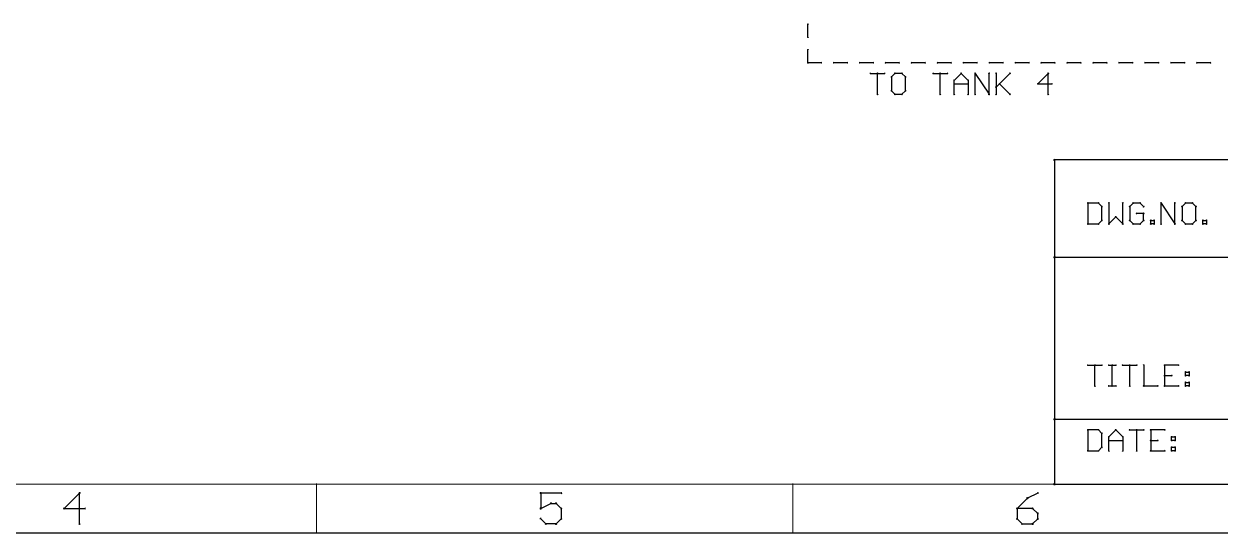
# Paper-space layout 'RLT OUTPUT MODULE' of a CAD drawing. Header units: inches. Extents: x 0.1 to 12.3, y 0.1 to 10.
# Drawn here: x 5.273 to 8.96, y 0.119 to 1.69 of the extents above; entities that cross this region are included whole.
import ezdxf

# ---------------------------------------------------------------- set-up
doc = ezdxf.new("R2010")
doc.units = ezdxf.units.IN
doc.header["$MEASUREMENT"] = 0
for name, color, linetype in [('94', 14, 'Continuous'), ('97', 94, 'Continuous'), ('TEXT', 4, 'Continuous')]:
    doc.layers.add(name, color=color, linetype=linetype)

psp = doc.layouts.new('RLT OUTPUT MODULE')

# ---------------------------------------------------------------- linework, layer by layer
at = {"layer": '94', "lineweight": 25}
for p, q in [((8.45, 1.27), (8.45, 0.97)), ((10.95, 1.27), (8.45, 1.27)), ((8.553, 1.1371), (8.553, 1.073)), ((8.585, 1.1371), (8.553, 1.1371)), ((8.5957, 1.1264), (8.585, 1.1371)), ((8.5957, 1.0837), (8.5957, 1.1264)), ((8.6175, 1.1371), (8.6175, 1.073)), ((8.6602, 1.073), (8.6602, 1.1371)), ((8.6926, 1.1371), (8.6819, 1.1264)), ((8.6819, 1.1264), (8.6819, 1.0837)), ((8.7139, 1.1371), (8.6926, 1.1371)), ((8.7246, 1.1264), (8.7139, 1.1371)), ((8.7786, 1.073), (8.7786, 1.1371)), ((8.7786, 1.1371), (8.8213, 1.073)), ((8.8213, 1.073), (8.8213, 1.1371)), ((8.8537, 1.1371), (8.843, 1.1264)), ((8.843, 1.1264), (8.843, 1.0837)), ((8.8751, 1.1371), (8.8537, 1.1371)), ((8.8857, 1.1264), (8.8751, 1.1371)), ((8.8857, 1.0837), (8.8857, 1.1264)), ((8.553, 1.073), (8.585, 1.073)), ((8.585, 1.073), (8.5957, 1.0837)), ((8.6175, 1.073), (8.6388, 1.0944)), ((8.6388, 1.0944), (8.6602, 1.073)), ((8.6819, 1.0837), (8.6926, 1.073)), ((8.6926, 1.073), (8.7139, 1.073)), ((8.7246, 1.105), (8.7033, 1.105)), ((8.7139, 1.073), (8.7246, 1.0837)), ((8.7246, 1.0837), (8.7246, 1.105)), ((8.7464, 1.073), (8.7464, 1.0837)), ((8.7464, 1.0837), (8.757, 1.0837)), ((8.757, 1.073), (8.7464, 1.073)), ((8.757, 1.0837), (8.757, 1.073)), ((8.843, 1.0837), (8.8537, 1.073)), ((8.8537, 1.073), (8.8751, 1.073)), ((8.8751, 1.073), (8.8857, 1.0837)), ((8.9075, 1.073), (8.9075, 1.0837)), ((8.9075, 1.0837), (8.9182, 1.0837)), ((8.9182, 1.073), (8.9075, 1.073)), ((8.9182, 1.0837), (8.9182, 1.073)), ((8.45, 0.97), (8.45, 0.47)), ((8.45, 0.97), (10.95, 0.97)), ((8.553, 0.6371), (8.5957, 0.6371)), ((8.5744, 0.573), (8.5744, 0.6371)), ((8.6175, 0.6371), (8.6388, 0.6371)), ((8.6281, 0.573), (8.6281, 0.6371)), ((8.6604, 0.6371), (8.7031, 0.6371)), ((8.6818, 0.573), (8.6818, 0.6371)), ((8.7249, 0.6371), (8.7249, 0.573)), ((8.832, 0.6371), (8.7893, 0.6371)), ((8.7893, 0.6371), (8.7893, 0.573)), ((8.7893, 0.605), (8.8107, 0.605)), ((8.8538, 0.6157), (8.8645, 0.6157)), ((8.8538, 0.605), (8.8538, 0.6157)), ((8.8645, 0.605), (8.8538, 0.605)), ((8.8645, 0.6157), (8.8645, 0.605)), ((8.6175, 0.573), (8.6388, 0.573)), ((8.7249, 0.573), (8.7676, 0.573)), ((8.7893, 0.573), (8.832, 0.573)), ((8.8538, 0.5837), (8.8645, 0.5837)), ((8.8538, 0.573), (8.8538, 0.5837)), ((8.8645, 0.573), (8.8538, 0.573)), ((8.8645, 0.5837), (8.8645, 0.573)), ((8.45, 0.47), (8.45, 0.27)), ((8.45, 0.47), (12.05, 0.47)), ((8.553, 0.4371), (8.553, 0.373)), ((8.585, 0.4371), (8.553, 0.4371)), ((8.5957, 0.4264), (8.585, 0.4371)), ((8.5957, 0.3837), (8.5957, 0.4264)), ((8.6175, 0.4157), (8.6388, 0.4371)), ((8.6175, 0.373), (8.6175, 0.4157)), ((8.6388, 0.4371), (8.6602, 0.4157)), ((8.6602, 0.4157), (8.6602, 0.373)), ((8.6819, 0.4371), (8.7246, 0.4371)), ((8.7033, 0.373), (8.7033, 0.4371)), ((8.7891, 0.4371), (8.7464, 0.4371)), ((8.7464, 0.4371), (8.7464, 0.373)), ((8.8108, 0.4157), (8.8215, 0.4157)), ((8.8108, 0.405), (8.8108, 0.4157)), ((8.8215, 0.4157), (8.8215, 0.405)), ((8.553, 0.373), (8.585, 0.373)), ((8.585, 0.373), (8.5957, 0.3837)), ((8.6175, 0.405), (8.6602, 0.405)), ((8.7464, 0.405), (8.7677, 0.405)), ((8.7464, 0.373), (8.7891, 0.373)), ((8.8215, 0.405), (8.8108, 0.405)), ((8.8108, 0.3837), (8.8215, 0.3837)), ((8.8108, 0.373), (8.8108, 0.3837)), ((8.8215, 0.373), (8.8108, 0.373)), ((8.8215, 0.3837), (8.8215, 0.373)), ((8.45, 0.27), (10.95, 0.27))]:
    psp.add_line(p, q, dxfattribs=at)
at = {"layer": '94', "lineweight": 18}
for centre, radius, start, end in [((8.45, 1.27), 0.0025, 0, 180), ((8.45, 1.27), 0.0025, 90, 270), ((8.553, 1.1371), 0.0015, 0, 180), ((8.553, 1.1371), 0.0015, 90, 270), ((8.585, 1.1371), 0.0015, 45, 225), ((8.585, 1.1371), 0.0015, 270, 90), ((8.5957, 1.1264), 0.0015, 0, 180), ((8.5957, 1.1264), 0.0015, 225, 45), ((8.6175, 1.1371), 0.0015, 0, 180), ((8.6602, 1.1371), 0.0015, 0, 180), ((8.6819, 1.1264), 0.0015, 0, 180), ((8.6819, 1.1264), 0.0015, 135, 315), ((8.6926, 1.1371), 0.0015, 90, 270), ((8.6926, 1.1371), 0.0015, 315, 135), ((8.7033, 1.105), 0.0015, 90, 270), ((8.7139, 1.1371), 0.0015, 45, 225), ((8.7139, 1.1371), 0.0015, 270, 90), ((8.7246, 1.105), 0.0015, 0, 180), ((8.7246, 1.1264), 0.0015, 225, 45), ((8.7246, 1.105), 0.0015, 270, 90), ((8.7786, 1.1371), 0.0015, 0, 180), ((8.7786, 1.1371), 0.0015, 33.6901, 213.6901), ((8.8213, 1.1371), 0.0015, 0, 180), ((8.843, 1.1264), 0.0015, 0, 180), ((8.843, 1.1264), 0.0015, 134.9865, 314.9865), ((8.8537, 1.1371), 0.0015, 90, 270), ((8.8537, 1.1371), 0.0015, 315.0135, 135.0135), ((8.8751, 1.1371), 0.0015, 45, 225), ((8.8751, 1.1371), 0.0015, 270, 90), ((8.8857, 1.1264), 0.0015, 0, 180), ((8.8857, 1.1264), 0.0015, 225.0135, 45.0135), ((8.553, 1.073), 0.0015, 90, 270), ((8.553, 1.073), 0.0015, 180, 0), ((8.585, 1.073), 0.0015, 134.9865, 314.9865), ((8.585, 1.073), 0.0015, 270, 90), ((8.5957, 1.0837), 0.0015, 180, 0), ((8.5957, 1.0837), 0.0015, 315.0135, 135.0135), ((8.6175, 1.073), 0.0015, 135, 315), ((8.6175, 1.073), 0.0015, 180, 0), ((8.6388, 1.0944), 0.0015, 45, 225), ((8.6388, 1.0944), 0.0015, 315, 135), ((8.6602, 1.073), 0.0015, 180, 0), ((8.6602, 1.073), 0.0015, 225, 45), ((8.6819, 1.0837), 0.0015, 44.9865, 224.9865), ((8.6819, 1.0837), 0.0015, 180, 0), ((8.6926, 1.073), 0.0015, 90, 270), ((8.6926, 1.073), 0.0015, 225.0135, 45.0135), ((8.7139, 1.073), 0.0015, 134.9865, 314.9865), ((8.7139, 1.073), 0.0015, 270, 90), ((8.7246, 1.0837), 0.0015, 180, 0), ((8.7246, 1.0837), 0.0015, 315.0135, 135.0135), ((8.7464, 1.0837), 0.0015, 0, 180), ((8.7464, 1.0837), 0.0015, 90, 270), ((8.7464, 1.073), 0.0015, 90, 270), ((8.7464, 1.073), 0.0015, 180, 0), ((8.757, 1.0837), 0.0015, 0, 180), ((8.757, 1.073), 0.0015, 180, 0), ((8.757, 1.0837), 0.0015, 270, 90), ((8.757, 1.073), 0.0015, 270, 90), ((8.7786, 1.073), 0.0015, 180, 0), ((8.8213, 1.073), 0.0015, 180, 0), ((8.8213, 1.073), 0.0015, 213.6795, 33.6795), ((8.843, 1.0837), 0.0015, 45, 225), ((8.843, 1.0837), 0.0015, 180, 0), ((8.8537, 1.073), 0.0015, 90, 270), ((8.8537, 1.073), 0.0015, 225, 45), ((8.8751, 1.073), 0.0015, 134.9865, 314.9865), ((8.8751, 1.073), 0.0015, 270, 90), ((8.8857, 1.0837), 0.0015, 180, 0), ((8.8857, 1.0837), 0.0015, 315, 135), ((8.9075, 1.0837), 0.0015, 0, 180), ((8.9075, 1.0837), 0.0015, 90, 270), ((8.9075, 1.073), 0.0015, 90, 270), ((8.9075, 1.073), 0.0015, 180, 0), ((8.9182, 1.0837), 0.0015, 0, 180), ((8.9182, 1.073), 0.0015, 180, 0), ((8.9182, 1.0837), 0.0015, 270, 90), ((8.9182, 1.073), 0.0015, 270, 90), ((8.45, 0.97), 0.0025, 0, 180), ((8.45, 0.97), 0.0025, 90, 270), ((8.45, 0.97), 0.0025, 180, 0), ((8.553, 0.6371), 0.0015, 90, 270), ((8.5744, 0.6371), 0.0015, 0, 180), ((8.5957, 0.6371), 0.0015, 270, 90), ((8.6175, 0.6371), 0.0015, 90, 270), ((8.6281, 0.6371), 0.0015, 0, 180), ((8.6388, 0.6371), 0.0015, 270, 90), ((8.6604, 0.6371), 0.0015, 90, 270), ((8.6818, 0.6371), 0.0015, 0, 180), ((8.7031, 0.6371), 0.0015, 270, 90), ((8.7249, 0.6371), 0.0015, 0, 180), ((8.7893, 0.6371), 0.0015, 90, 270), ((8.7893, 0.6371), 0.0015, 0, 180), ((8.832, 0.6371), 0.0015, 270, 90), ((8.7893, 0.605), 0.0015, 90, 270), ((8.8107, 0.605), 0.0015, 270, 90), ((8.8538, 0.6157), 0.0015, 90, 270), ((8.8538, 0.6157), 0.0015, 0, 180), ((8.8538, 0.605), 0.0015, 90, 270), ((8.8538, 0.605), 0.0015, 180, 0), ((8.8645, 0.6157), 0.0015, 0, 180), ((8.8645, 0.605), 0.0015, 180, 0), ((8.8645, 0.6157), 0.0015, 270, 90), ((8.8645, 0.605), 0.0015, 270, 90), ((8.5744, 0.573), 0.0015, 180, 0), ((8.6175, 0.573), 0.0015, 90, 270), ((8.6281, 0.573), 0.0015, 180, 0), ((8.6388, 0.573), 0.0015, 270, 90), ((8.6818, 0.573), 0.0015, 180, 0), ((8.7249, 0.573), 0.0015, 90, 270), ((8.7249, 0.573), 0.0015, 180, 0), ((8.7676, 0.573), 0.0015, 270, 90), ((8.7893, 0.573), 0.0015, 90, 270), ((8.7893, 0.573), 0.0015, 180, 0), ((8.832, 0.573), 0.0015, 270, 90), ((8.8538, 0.5837), 0.0015, 90, 270), ((8.8538, 0.5837), 0.0015, 0, 180), ((8.8538, 0.573), 0.0015, 90, 270), ((8.8538, 0.573), 0.0015, 180, 0), ((8.8645, 0.5837), 0.0015, 0, 180), ((8.8645, 0.573), 0.0015, 180, 0), ((8.8645, 0.5837), 0.0015, 270, 90), ((8.8645, 0.573), 0.0015, 270, 90), ((8.45, 0.47), 0.0025, 0, 180), ((8.45, 0.47), 0.0025, 90, 270), ((8.45, 0.47), 0.0025, 180, 0), ((8.553, 0.4371), 0.0015, 0, 180), ((8.553, 0.4371), 0.0015, 90, 270), ((8.585, 0.4371), 0.0015, 45, 225), ((8.585, 0.4371), 0.0015, 270, 90), ((8.5957, 0.4264), 0.0015, 0, 180), ((8.5957, 0.4264), 0.0015, 225, 45), ((8.6175, 0.4157), 0.0015, 0, 180), ((8.6175, 0.4157), 0.0015, 135, 315), ((8.6175, 0.405), 0.0015, 90, 270), ((8.6388, 0.4371), 0.0015, 45, 225), ((8.6388, 0.4371), 0.0015, 315, 135), ((8.6602, 0.4157), 0.0015, 0, 180), ((8.6602, 0.4157), 0.0015, 225, 45), ((8.6602, 0.405), 0.0015, 270, 90), ((8.6819, 0.4371), 0.0015, 90, 270), ((8.7033, 0.4371), 0.0015, 0, 180), ((8.7246, 0.4371), 0.0015, 270, 90), ((8.7464, 0.4371), 0.0015, 90, 270), ((8.7464, 0.4371), 0.0015, 0, 180), ((8.7464, 0.405), 0.0015, 90, 270), ((8.7677, 0.405), 0.0015, 270, 90), ((8.7891, 0.4371), 0.0015, 270, 90), ((8.8108, 0.4157), 0.0015, 90, 270), ((8.8108, 0.4157), 0.0015, 0, 180), ((8.8108, 0.405), 0.0015, 90, 270), ((8.8215, 0.4157), 0.0015, 0, 180), ((8.8215, 0.4157), 0.0015, 270, 90), ((8.8215, 0.405), 0.0015, 270, 90), ((8.553, 0.373), 0.0015, 90, 270), ((8.553, 0.373), 0.0015, 180, 0), ((8.585, 0.373), 0.0015, 134.9865, 314.9865), ((8.585, 0.373), 0.0015, 270, 90), ((8.5957, 0.3837), 0.0015, 180, 0), ((8.5957, 0.3837), 0.0015, 315.0135, 135.0135), ((8.6175, 0.373), 0.0015, 180, 0), ((8.6602, 0.373), 0.0015, 180, 0), ((8.7033, 0.373), 0.0015, 180, 0), ((8.7464, 0.373), 0.0015, 90, 270), ((8.7464, 0.373), 0.0015, 180, 0), ((8.7891, 0.373), 0.0015, 270, 90), ((8.8108, 0.405), 0.0015, 180, 0), ((8.8108, 0.3837), 0.0015, 90, 270), ((8.8108, 0.3837), 0.0015, 0, 180), ((8.8108, 0.373), 0.0015, 90, 270), ((8.8108, 0.373), 0.0015, 180, 0), ((8.8215, 0.405), 0.0015, 180, 0), ((8.8215, 0.3837), 0.0015, 0, 180), ((8.8215, 0.373), 0.0015, 180, 0), ((8.8215, 0.3837), 0.0015, 270, 90), ((8.8215, 0.373), 0.0015, 270, 90), ((8.45, 0.27), 0.0025, 90, 270), ((8.45, 0.27), 0.0025, 180, 0)]:
    psp.add_arc(centre, radius, start, end, dxfattribs=at)
at = {"layer": '97', "lineweight": 25}
for p, q in [((7.69, 1.6489), (7.69, 1.6883)), ((7.69, 1.57), (7.69, 1.6095)), ((7.7306, 1.57), (7.69, 1.57)), ((7.8106, 1.57), (7.77, 1.57)), ((7.8905, 1.57), (7.8499, 1.57)), ((7.9705, 1.57), (7.9299, 1.57)), ((8.0505, 1.57), (8.0099, 1.57)), ((8.1304, 1.57), (8.0898, 1.57)), ((8.2104, 1.57), (8.1698, 1.57)), ((8.2904, 1.57), (8.2498, 1.57)), ((8.3703, 1.57), (8.3297, 1.57)), ((8.4503, 1.57), (8.4097, 1.57)), ((8.5303, 1.57), (8.4897, 1.57)), ((8.6103, 1.57), (8.5697, 1.57)), ((8.6902, 1.57), (8.6496, 1.57)), ((8.7702, 1.57), (8.7296, 1.57)), ((8.8502, 1.57), (8.8096, 1.57)), ((8.9301, 1.57), (8.8895, 1.57)), ((7.883, 1.5371), (7.9257, 1.5371)), ((7.9044, 1.473), (7.9044, 1.5371)), ((7.9581, 1.5371), (7.9475, 1.5264)), ((7.9475, 1.5264), (7.9475, 1.4837)), ((7.9795, 1.5371), (7.9581, 1.5371)), ((7.9902, 1.5264), (7.9795, 1.5371)), ((7.9902, 1.4837), (7.9902, 1.5264)), ((8.0764, 1.5371), (8.1191, 1.5371)), ((8.0977, 1.473), (8.0977, 1.5371)), ((8.1408, 1.5157), (8.1622, 1.5371)), ((8.1408, 1.473), (8.1408, 1.5157)), ((8.1622, 1.5371), (8.1835, 1.5157)), ((8.1835, 1.5157), (8.1835, 1.473)), ((8.2053, 1.473), (8.2053, 1.5371)), ((8.2053, 1.5371), (8.248, 1.473)), ((8.248, 1.473), (8.248, 1.5371)), ((8.2697, 1.5371), (8.2697, 1.473)), ((8.2697, 1.4944), (8.3124, 1.5371)), ((8.4307, 1.5371), (8.3986, 1.505)), ((8.4307, 1.473), (8.4307, 1.5371)), ((7.9475, 1.4837), (7.9581, 1.473)), ((7.9795, 1.473), (7.9902, 1.4837)), ((8.1408, 1.505), (8.1835, 1.505)), ((8.2804, 1.505), (8.3124, 1.473)), ((8.3986, 1.505), (8.4413, 1.505)), ((7.9581, 1.473), (7.9795, 1.473))]:
    psp.add_line(p, q, dxfattribs=at)
at = {"layer": '97', "lineweight": 18}
for centre, start, end in [((7.69, 1.6883), 0, 180), ((7.69, 1.6489), 180, 0), ((7.69, 1.6095), 0, 180), ((7.69, 1.57), 90, 270), ((7.69, 1.57), 180, 0), ((7.7306, 1.57), 270, 90), ((7.77, 1.57), 90, 270), ((7.8106, 1.57), 270, 90), ((7.8499, 1.57), 90, 270), ((7.8905, 1.57), 270, 90), ((7.9299, 1.57), 90, 270), ((7.9705, 1.57), 270, 90), ((8.0099, 1.57), 90, 270), ((8.0505, 1.57), 270, 90), ((8.0898, 1.57), 90, 270), ((8.1304, 1.57), 270, 90), ((8.1698, 1.57), 90, 270), ((8.2104, 1.57), 270, 90), ((8.2498, 1.57), 90, 270), ((8.2904, 1.57), 270, 90), ((8.3297, 1.57), 90, 270), ((8.3703, 1.57), 270, 90), ((8.4097, 1.57), 90, 270), ((8.4503, 1.57), 270, 90), ((8.4897, 1.57), 90, 270), ((8.5303, 1.57), 270, 90), ((8.5697, 1.57), 90, 270), ((8.6103, 1.57), 270, 90), ((8.6496, 1.57), 90, 270), ((8.6902, 1.57), 270, 90), ((8.7296, 1.57), 90, 270), ((8.7702, 1.57), 270, 90), ((8.8096, 1.57), 90, 270), ((8.8502, 1.57), 270, 90), ((8.8895, 1.57), 90, 270), ((8.9301, 1.57), 270, 90), ((7.883, 1.5371), 90, 270), ((7.9044, 1.5371), 0, 180), ((7.9257, 1.5371), 270, 90), ((7.9475, 1.5264), 0, 180), ((7.9475, 1.5264), 135, 315), ((7.9581, 1.5371), 90, 270), ((7.9581, 1.5371), 315, 135), ((7.9795, 1.5371), 45, 225), ((7.9795, 1.5371), 270, 90), ((7.9902, 1.5264), 0, 180), ((7.9902, 1.5264), 225, 45), ((8.0764, 1.5371), 90, 270), ((8.0977, 1.5371), 0, 180), ((8.1191, 1.5371), 270, 90), ((8.1408, 1.5157), 0, 180), ((8.1408, 1.5157), 135, 315), ((8.1622, 1.5371), 45, 225), ((8.1622, 1.5371), 315, 135), ((8.1835, 1.5157), 0, 180), ((8.1835, 1.5157), 225, 45), ((8.2053, 1.5371), 0, 180), ((8.2053, 1.5371), 33.6901, 213.6901), ((8.248, 1.5371), 0, 180), ((8.2697, 1.5371), 0, 180), ((8.3124, 1.5371), 315.0135, 135.0135), ((8.4307, 1.5371), 0, 180), ((8.4307, 1.5371), 315.0135, 135.0135), ((7.9475, 1.4837), 44.9865, 224.9865), ((7.9475, 1.4837), 180, 0), ((7.9902, 1.4837), 180, 0), ((7.9902, 1.4837), 315.0135, 135.0135), ((8.1408, 1.505), 90, 270), ((8.1835, 1.505), 270, 90), ((8.2697, 1.4944), 135, 315), ((8.2804, 1.505), 45, 225), ((8.3986, 1.505), 90, 270), ((8.3986, 1.505), 135, 315), ((8.4413, 1.505), 270, 90), ((7.9044, 1.473), 180, 0), ((7.9581, 1.473), 90, 270), ((7.9581, 1.473), 225.0135, 45.0135), ((7.9795, 1.473), 134.9865, 314.9865), ((7.9795, 1.473), 270, 90), ((8.0977, 1.473), 180, 0), ((8.1408, 1.473), 180, 0), ((8.1835, 1.473), 180, 0), ((8.2053, 1.473), 180, 0), ((8.248, 1.473), 180, 0), ((8.248, 1.473), 213.6901, 33.6901), ((8.2697, 1.473), 180, 0), ((8.3124, 1.473), 225, 45), ((8.4307, 1.473), 180, 0)]:
    psp.add_arc(centre, 0.0015, start, end, dxfattribs=at)
at = {"layer": 'TEXT', "lineweight": 18}
for p, q in [((0.3, 0.27), (12.05, 0.27)), ((6.175, 0.12), (6.175, 0.27)), ((7.6437, 0.12), (7.6437, 0.27))]:
    psp.add_line(p, q, dxfattribs=at)
at = {"layer": 'TEXT', "lineweight": 25}
for p, q in [((5.4447, 0.2425), (5.3973, 0.195)), ((5.4447, 0.1476), (5.4447, 0.2425)), ((6.9293, 0.2425), (6.8661, 0.2425)), ((6.8661, 0.2425), (6.8661, 0.195)), ((8.3664, 0.2267), (8.3348, 0.195)), ((8.398, 0.2425), (8.3664, 0.2267)), ((5.3973, 0.195), (5.4605, 0.195)), ((6.8661, 0.195), (6.8977, 0.2108)), ((6.8977, 0.2108), (6.9135, 0.2108)), ((6.9135, 0.2108), (6.9293, 0.195)), ((6.9293, 0.195), (6.9293, 0.1634)), ((8.3348, 0.195), (8.3348, 0.1634)), ((8.3822, 0.195), (8.3348, 0.195)), ((8.398, 0.1792), (8.3822, 0.195)), ((6.8819, 0.1476), (6.8661, 0.1634)), ((6.9135, 0.1476), (6.8819, 0.1476)), ((6.9293, 0.1634), (6.9135, 0.1476)), ((8.3348, 0.1634), (8.3506, 0.1476)), ((8.3506, 0.1476), (8.3822, 0.1476)), ((8.3822, 0.1476), (8.398, 0.1634)), ((8.398, 0.1634), (8.398, 0.1792)), ((0.15, 0.12), (12.2, 0.12))]:
    psp.add_line(p, q, dxfattribs=at)
at = {"layer": 'TEXT', "lineweight": 18}
for centre, radius, start, end in [((6.175, 0.27), 0.000984, 0, 180), ((7.6437, 0.27), 0.000984, 0, 180), ((5.4447, 0.2425), 0.002, 0, 180), ((5.4447, 0.2425), 0.002, 315.0101, 135.0101), ((6.8661, 0.2425), 0.002, 90, 270), ((6.8661, 0.2425), 0.002, 0, 180), ((6.9293, 0.2425), 0.002, 270, 90), ((8.3664, 0.2267), 0.002, 116.5651, 296.5651), ((8.3664, 0.2267), 0.002, 315, 135), ((8.398, 0.2425), 0.002, 296.5651, 116.5651), ((5.3973, 0.195), 0.002, 90, 270), ((5.3973, 0.195), 0.002, 134.9899, 314.9899), ((5.4605, 0.195), 0.002, 270, 90), ((6.8661, 0.195), 0.002, 116.5586, 296.5586), ((6.8661, 0.195), 0.002, 180, 0), ((6.8977, 0.2108), 0.002, 90, 270), ((6.8977, 0.2108), 0.002, 296.5715, 116.5715), ((6.9135, 0.2108), 0.002, 45, 225), ((6.9135, 0.2108), 0.002, 270, 90), ((6.9293, 0.195), 0.002, 0, 180), ((6.9293, 0.195), 0.002, 225, 45), ((8.3348, 0.195), 0.002, 0, 180), ((8.3348, 0.195), 0.002, 90, 270), ((8.3348, 0.195), 0.002, 134.9899, 314.9899), ((8.3822, 0.195), 0.002, 45, 225), ((8.3822, 0.195), 0.002, 270, 90), ((5.4447, 0.1476), 0.002, 180, 0), ((6.8661, 0.1634), 0.002, 45, 225), ((6.8819, 0.1476), 0.002, 90, 270), ((6.8819, 0.1476), 0.002, 225, 45), ((6.9135, 0.1476), 0.002, 135.0101, 315.0101), ((6.9135, 0.1476), 0.002, 270, 90), ((6.9293, 0.1634), 0.002, 180, 0), ((6.9293, 0.1634), 0.002, 315.0101, 135.0101), ((8.3348, 0.1634), 0.002, 45, 225), ((8.3348, 0.1634), 0.002, 180, 0), ((8.3506, 0.1476), 0.002, 90, 270), ((8.3506, 0.1476), 0.002, 225, 45), ((8.3822, 0.1476), 0.002, 135.0101, 315.0101), ((8.3822, 0.1476), 0.002, 270, 90), ((8.398, 0.1792), 0.002, 0, 180), ((8.398, 0.1634), 0.002, 180, 0), ((8.398, 0.1792), 0.002, 224.9899, 44.9899), ((8.398, 0.1634), 0.002, 315.0101, 135.0101), ((6.175, 0.12), 0.000984, 180, 0), ((7.6437, 0.12), 0.000984, 180, 0)]:
    psp.add_arc(centre, radius, start, end, dxfattribs=at)

doc.saveas('drawing.dxf')
